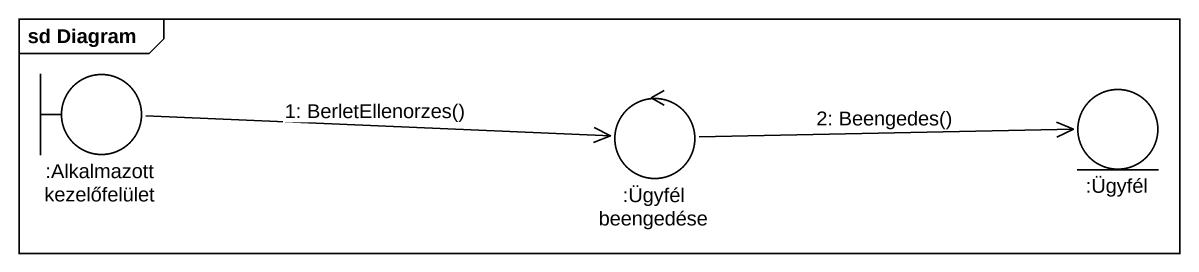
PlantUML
@startuml
mainframe sd Diagram
boundary ":Alkalmazott kezelőfelület" as Alkalmazott_kezelőfelület
control ":Ügyfél beengedése" as Ügyfél_beengedése
entity ":Ügyfél" as Ügyfél
Alkalmazott_kezelőfelület -right-> Ügyfél_beengedése : 1: BerletEllenorzes()
Ügyfél_beengedése -right-> Ügyfél : 2: Beengedes()
@enduml
